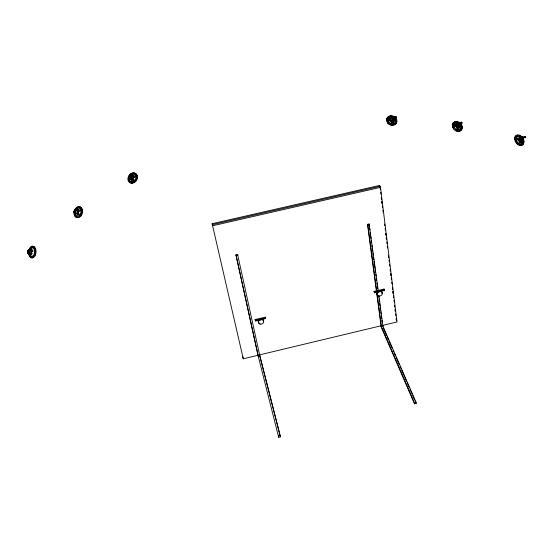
<?xml version="1.0" encoding="UTF-8"?>
<svg xmlns="http://www.w3.org/2000/svg" width="553" height="553" viewBox="0 0 553 553"><rect width="100%" height="100%" fill="white"/><g stroke="black" fill="none" stroke-linecap="round" stroke-linejoin="round"><path stroke-width="0.83" d="M81.975 209.497L81.747 209.656M131.649 175.958L132.285 178.28L131.566 177.983L132.409 177.084L132.706 177.575L132.285 178.28M457.587 125.358L458.409 126.07L457.677 126.526M29.606 249.735L29.503 250.246M29.026 252.735L29.115 251.103M30.533 249.562L31.224 249.783A2.35 1.389 -84.6 0 1 31.901 251.712L31.694 252.901A2.35 1.389 -84.6 0 1 30.83 254.11M136.854 176.013C137.635 176.096 136.128 175.591 136.902 175.889M79.328 216.451L79.349 216.403M76.68 209.649A2.233 1.597 -73.9 0 1 77.109 209.559L77.89 209.836A2.233 1.597 -73.9 0 1 78.478 211.716L78.125 212.815A2.233 1.597 -73.9 0 1 76.577 213.942M33.56 256.267A5.177 3.055 -84.6 0 0 34.708 254.228L35.026 252.949M391.676 118.701L391.787 118.266L391.994 118.708M457.656 124.148L457.836 126.575M387.183 120.416L386.83 120.409M128.669 179.953A4.728 3.816 -60.6 0 1 128.635 177.651L129.665 175.425A4.728 3.816 -60.6 0 1 131.469 173.884L131.821 173.587L131.531 173.891M131.635 175.432A2.143 1.735 -60.6 0 1 132.112 175.398L132.941 175.736A2.143 1.735 -60.6 0 1 133.439 177.582L132.976 178.584A2.143 1.735 -60.6 0 1 131.206 179.497L130.377 179.151A2.143 1.735 -60.6 0 1 130.073 178.799M519.806 144.955L519.509 144.623M74.607 214.813L74.69 214.827M79.383 216.216A4.915 3.512 -73.9 0 0 80.904 214.419L81.402 213.251M74.766 210.928L75.27 209.753A2.544 0.581 -59.8 0 1 75.485 209.628M133.681 181.992A4.728 3.816 -60.6 0 0 135.478 180.451L136.107 179.4M390.404 123.651A2.399 2.364 -48.2 0 1 389.927 123.927L388.13 122.386A4.631 3.961 27.5 0 1 387.66 118.28L389.125 116.807A4.631 3.961 27.5 0 1 390.162 116.42M34.901 248.705L34.957 249.133M453.163 124.591A4.777 3.767 44.1 0 1 453.515 123.637L454.967 122.344A4.777 3.767 44.1 0 1 457.082 122.116M460.656 129.837L461.278 129.077A2.461 1.306 83.6 0 0 461.181 128.524M515.603 137.711A4.991 3.436 56.8 0 1 515.956 136.785L516.55 136.086M521.963 141.229L522.232 140.911A2.267 1.562 56.8 0 0 522.398 140.49M76.556 208.509L76.694 208.35A1.002 0.359 -44.3 0 1 76.915 208.315M522.385 144.174L522.986 143.483A4.991 3.436 56.8 0 0 523.269 140.282M30.913 252.389L31.68 251.546M457.808 125.987L458.409 126.07M392.36 120.554L392.243 119.531M393.771 120.989L393.383 121.273A2.399 2.108 -78.9 0 0 393.674 123.354M393.356 124.418A4.631 3.961 27.5 0 0 394.393 124.031L395.25 123.402M76.991 212.283L77.966 211.571M458.319 127.487A2.171 1.714 44.1 0 0 459.28 127.39L459.944 126.803A2.171 1.714 44.1 0 0 460.137 125.89M131.566 177.983L132.679 177.416M280.122 435.564L278.408 435.985L278.684 437.264L280.399 436.842L280.122 435.564L259.834 355.849L237.603 254.415L235.944 254.795L258.03 355.247L243.272 358.786L242.739 356.491M376.89 292.592L381.446 326.712L414.328 402.543L416.015 402.135L416.16 403.427L414.48 403.842L380.533 325.454M382.565 325.427L397.019 321.964L380.505 187.343L379.482 185.442L212.131 223.709L243.272 358.786M259.834 355.849L258.279 356.222L235.944 254.795M381.446 326.712L382.973 326.346L416.015 402.135M255.147 319.565L265.322 317.159L265.675 318.597L255.493 321.01L255.147 319.565L255.493 321.01M374.105 291.403L384.1 289.039L384.432 289.758L384.522 290.449L374.519 292.82L374.105 291.403L374.519 292.82M255.348 320.325L265.537 317.913M374.429 292.129L384.432 289.758M376.372 290.837L367.489 224.345L369.114 223.972L378.224 290.519M236.172 255.693L237.838 255.313L237.603 254.415M367.489 224.345L367.897 225.195L369.528 224.822M212.359 224.67L379.959 186.333L380.381 189.755M380.505 187.343L212.608 225.769L212.131 223.709M516.744 138.354L524.928 136.494L525.329 136.957L525.35 137.586L517.159 139.446L516.744 138.354L517.159 139.446M517.138 138.817L525.329 136.957M519.191 140.967L521.327 140.483M459.28 122.655L461.637 122.123L462.011 123.16L454.137 124.937L453.819 124.501L453.771 123.9L457.704 123.015M453.771 123.9L454.096 124.328L458.029 123.443M459.605 123.091L461.969 122.559M453.819 124.501L455.389 124.148M456.163 126.409L459.578 125.635M393.95 118.079L388.579 119.282L388.324 118.867L388.254 118.273L391.324 117.589M394.393 116.904L395.92 116.559L396.252 117.561L395.92 116.559M388.254 118.273L388.51 118.688L393.121 117.658M394.655 117.319L396.19 116.973M388.324 118.867L389.851 118.522M390.618 120.713L394.621 119.821A2.094 1.804 -33.5 0 0 394.503 119.358M462.025 127.301L462.052 126.934M30.104 254.214L30.47 254.242M131.586 182.455L129.755 181.709A4.728 3.816 -60.6 0 1 129.091 180.935M133.57 173.435L134.559 173.663M131.49 173.407L131.351 173.808M457.027 122.006L456.909 121.923M520.083 139.771L520.622 139.957M30.484 256.71L31.224 257.117M79.597 207.416L80.399 207.88M390.902 120.92L391.358 121.225M452.679 125.731L452.72 125.787M459.28 123.036L460.974 124.84M458.555 123.796A2.171 1.714 44.1 0 1 459.038 124.066L459.467 124.432M394.607 117.582L395.416 118.453A4.631 3.961 27.5 0 1 396.245 120.526M521.472 137.967L522.163 138.921A2.571 0.442 67.6 0 0 522.274 139.093M525.35 137.586L524.928 136.494M462.011 123.16L461.637 122.123M457.753 123.616L458.354 127.84M76.922 210.147L77.662 212.518M30.657 250.143L31.507 252.576M392.153 118.01L392.824 122.109M522.17 137.96L522.834 139.086A2.571 0.442 67.6 0 1 522.848 139.363M515.693 139.971A4.991 3.436 56.8 0 0 516.129 141.153L516.785 142.273M384.522 290.449L384.1 289.039M383.429 328.261L386.533 335.381M387.218 336.964L388.254 339.335M388.946 340.918L392.042 348.037M393.079 350.415L393.764 351.998M394.455 353.581L395.492 355.952M396.176 357.535L399.28 364.655M399.971 366.238L401.001 368.609M401.692 370.192L406.517 381.273M407.202 382.856L409.268 387.605M409.96 389.188L412.026 393.93M412.718 395.513L414.785 400.261M415.476 401.844L416.16 403.427M260.387 319.046L260.587 319.807M280.399 436.842L259.544 354.888L381.045 325.786L376.6 292.544M257.788 354.425L278.684 437.264M265.322 317.159L265.675 318.597M367.897 225.195L376.662 290.885M378.909 295.634L382.973 326.346M369.114 223.972L369.459 226.53M369.68 228.237L369.909 229.937M370.247 232.495L370.586 235.053M370.814 236.76L371.035 238.467M371.381 241.025L371.602 242.726M371.941 245.283L372.169 246.991M372.397 248.698L372.736 251.256M372.957 252.956L373.303 255.514M373.524 257.221L373.863 259.779M374.091 261.486L374.429 264.044M374.658 265.744L374.996 268.302M375.224 270.009L375.563 272.567M375.784 274.274L376.012 275.975M376.351 278.532L376.579 280.24M376.918 282.797L377.146 284.505M377.367 286.205L377.706 288.763M378.611 295.585L378.84 297.293M379.068 298.993L379.406 301.551M379.628 303.258L379.966 305.816M380.194 307.523L380.533 310.081M380.761 311.781L380.989 313.489M381.328 316.046L381.667 318.604M381.888 320.311L382.116 322.012M380.699 192.326L380.906 194.041M381.328 197.469L381.542 199.177M381.86 201.748L382.068 203.463M382.386 206.034L382.593 207.748M382.911 210.313L383.118 212.027M384.598 224.02L384.805 225.735M385.123 228.306L385.33 230.02M385.752 233.442L385.966 235.156M386.277 237.728L386.492 239.442M386.81 242.007L387.017 243.721M387.335 246.292L387.542 248.007M388.489 255.714L388.704 257.428M389.015 260L389.229 261.714M389.547 264.279L389.754 265.993M390.701 273.7L390.916 275.415M391.227 277.986L391.441 279.7M391.759 282.272L391.966 283.986M392.388 287.408L392.595 289.122M392.913 291.694L393.128 293.408M393.439 295.973L393.653 297.687M393.964 300.258L394.178 301.973M395.125 309.68L395.34 311.394M395.651 313.966L395.865 315.68M396.176 318.245L396.494 320.816M381.287 197.386L381.501 199.101M381.812 201.665L382.026 203.38M385.711 233.359L385.918 235.073M386.236 237.645L386.45 239.352M388.448 255.631L388.662 257.339M390.135 269.332L390.342 271.046M390.66 273.617L390.874 275.332M392.347 287.318L392.554 289.032M392.872 291.604L393.086 293.318M394.559 305.304L394.766 307.019M395.084 309.59L395.291 311.304M396.245 319.012L396.453 320.726M379.482 185.442L379.697 187.156M414.328 402.543L414.48 403.842M388.51 118.688L388.579 119.282M454.096 124.328L454.137 124.937M521.258 138.513L521.375 141.789M381.121 291.113A2.703 2.143 -23.6 0 1 381.874 293.615M377.367 294.68A2.703 2.143 -23.6 0 1 377.927 291.514M522.785 138.748A2.295 1.846 -37.7 0 1 523.408 140.517M521.396 142.439A2.295 1.846 -37.7 0 1 519.205 140.704A2.295 1.846 -37.7 0 1 521.811 138.457M520.449 142.031A2.288 1.839 -37.7 0 1 518.832 140.752A2.288 1.839 -37.7 0 1 519.806 138.561M459.757 126.955A2.177 1.818 -36.4 0 1 456.999 127.695A2.177 1.818 -36.4 0 1 456.453 125.234A2.177 1.818 -36.4 0 1 459.121 124.072M456.985 127.384A2.171 1.811 -36.4 0 1 455.838 125.973A2.171 1.811 -36.4 0 1 456.743 124.1M394.607 120.312A2.094 1.804 -33.5 0 1 391.959 122.123A2.094 1.804 -33.5 0 1 390.867 119.572A2.094 1.804 -33.5 0 1 393.895 118.646M392.042 121.743A2.094 1.804 -33.5 0 1 390.377 119.807A2.094 1.804 -33.5 0 1 392.678 117.955M262.392 319.226A2.724 2.177 -15.7 0 1 263.518 321.127M259.91 323.339A2.724 2.177 -15.7 0 1 258.769 322.793M258.396 322.344A2.724 2.177 -15.7 0 1 258.638 320.118M521.313 136.785A2.039 1.41 56.8 0 1 522.557 137.379M522.903 137.773A2.039 1.41 56.8 0 1 523.421 139.204M521.59 136.957A2.039 1.41 56.8 0 1 522.412 137.469M522.758 137.863A2.039 1.41 56.8 0 1 523.276 139.294M520.974 137.566A4.078 2.806 56.8 0 1 521.444 143.676A4.078 2.806 56.8 0 1 516.308 139.674A4.078 2.806 56.8 0 1 520.179 136.944M519.419 139.798A1.839 1.265 56.8 0 1 519.226 138.526M519.578 137.932A1.839 1.265 56.8 0 1 520.594 137.801M521.334 138.264A1.839 1.265 56.8 0 1 522.115 139.909A1.839 1.265 56.8 0 1 521.431 141.056M521.12 136.667A2.267 1.562 56.8 0 1 522.495 137.324M522.882 137.766A2.267 1.562 56.8 0 1 523.415 139.847M520.705 141.381A2.267 1.562 56.8 0 0 521.597 141.416A2.592 1.797 -73.6 0 0 521.361 141.962M518.873 138.291A2.267 1.562 56.8 0 0 519.108 139.861A2.599 2.454 9.9 0 0 517.636 139.895M520.56 137.4A2.267 1.562 56.8 0 1 521.03 137.621M522.163 138.921A2.267 1.562 56.8 0 1 522.357 139.46M522.232 140.911A2.571 0.975 -89.4 0 1 522.343 140.987M522.986 143.186A2.571 0.975 -89.4 0 1 522.986 143.483M521.59 144.589A2.592 1.797 -73.6 0 1 521.465 144.388M521.175 142.826A2.592 1.797 -73.6 0 1 521.216 142.536M514.974 138.623A5.682 3.912 56.8 0 1 519.308 135.139A5.682 3.912 56.8 0 1 524.009 141.658A5.682 3.912 56.8 0 1 519.661 145.114M519.626 144.499A4.991 3.436 56.8 0 1 517.629 143.241A2.578 2.406 -70.7 0 0 517.905 143.179M519.302 135.734A4.991 3.436 56.8 0 1 520.338 136.225M519.585 141.672A2.578 2.406 -70.7 0 1 519.295 142.19M516.129 141.153A2.599 2.454 9.9 0 1 516.267 140.911M516.855 140.289A2.599 2.454 9.9 0 1 517.096 140.13M516.302 137.165A2.62 1.929 7 0 1 515.956 136.785M520.297 142.059A1.016 0.885 -69.3 0 1 520.484 142.031A1.016 0.802 -70.7 0 1 520.677 142.321M521.209 137.621A2.585 0.505 41.9 0 1 521.106 137.469M521.099 136.937A2.585 0.505 41.9 0 1 521.196 136.95M516.288 138.637A1.03 0.843 5.4 0 1 516.737 138.291M520.732 142.508A1.016 0.802 -70.7 0 1 520.732 142.909M516.779 139.335A1.03 0.919 5.9 0 1 516.426 139.114M519.488 139.577A0.712 0.491 56.8 0 1 519.55 139.287M520.318 139.315A0.712 0.491 56.8 0 1 520.359 140.407M458.935 123.644A3.899 3.076 44.1 0 1 459.626 129.499A3.899 3.076 44.1 0 1 453.978 126.388A3.899 3.076 44.1 0 1 458.057 123.16M458.893 124.37A1.756 1.383 44.1 0 1 459.785 126.049A1.756 1.383 44.1 0 1 458.72 127.162M457.684 124.024A1.756 1.383 44.1 0 1 458.499 124.155M457.552 129.679A0.975 0.906 -66.4 0 1 458.188 128.13A0.975 0.843 -71.5 0 1 458.527 128.545M456.225 125.254A2.171 1.714 44.1 0 1 456.419 124.335A2.489 1.887 -10.8 0 1 456.142 124.411M459.239 129.561A2.475 1.97 -76.7 0 1 459.094 129.049M459.052 128.496A2.475 1.97 -76.7 0 1 459.28 127.39M452.776 126.837A5.433 4.286 44.1 0 1 455.803 121.501A5.433 4.286 44.1 0 1 462.059 125.884A5.433 4.286 44.1 0 1 459.004 131.206M457.753 131.165A5.433 4.286 44.1 0 1 456.474 130.791M458.803 130.612A4.777 3.767 44.1 0 1 457.697 130.57M456.578 130.245A4.777 3.767 44.1 0 1 455.513 129.651A2.475 2.399 -60.7 0 0 456.031 129.437M453.101 125.655A4.777 3.767 44.1 0 0 453.833 127.861A2.489 2.357 -20.9 0 1 454.089 127.363M460.096 126.858A2.461 1.306 83.6 0 1 460.248 126.934M457.324 127.356A2.475 2.399 -60.7 0 1 456.868 128.683M456.488 129.105A2.475 2.399 -60.7 0 1 456.273 129.284M454.912 126.596A2.489 2.357 -20.9 0 1 455.99 126.243M453.66 123.817A2.489 1.887 -10.8 0 1 453.515 123.637M454.967 122.344A2.475 1.224 8.7 0 1 455.25 122.4M456.619 123.036A2.475 1.224 8.7 0 1 456.896 123.312M457.649 123.278A0.975 0.408 16.3 0 1 457.151 123.029M458.161 129.775A0.975 0.843 -71.5 0 1 457.829 129.927M459.038 124.066A2.468 0.788 33 0 1 458.734 123.609M453.75 125.572A0.982 0.816 -15.5 0 1 453.93 125.261M460.891 125.22A2.461 0.823 59.6 0 1 460.822 125.296M455.575 125.337A0.982 0.885 -19.3 0 1 454.905 126.008M390.667 120.008A1.7 1.459 27.5 0 1 390.701 118.86M392.893 118.363A1.7 1.459 27.5 0 1 393.259 118.612M393.556 118.93A1.7 1.459 27.5 0 1 393.86 119.69M391.828 123.54A0.947 0.912 -59 0 1 392.36 122.13A0.94 0.878 -70.1 0 1 392.893 122.835M394.801 120.879A2.385 1.59 76.3 0 0 394.054 120.609A2.101 1.797 27.5 0 0 393.847 118.736A2.385 1.134 50.7 0 0 394.047 118.854M395.789 122.31A2.385 1.59 76.3 0 1 395.865 122.572M394.393 124.031A2.399 2.108 -78.9 0 1 394.185 123.9M386.692 120.319A5.274 4.514 27.5 0 1 390.812 115.743A5.274 4.514 27.5 0 1 396.708 119.724A5.274 4.514 27.5 0 1 393.591 124.978M390.964 124.916A5.274 4.514 27.5 0 1 387.632 122.669M392.222 124.529A4.631 3.961 27.5 0 1 391.047 124.363M392.478 116.469A4.631 3.961 27.5 0 1 393.605 116.904A2.385 0.995 23 0 0 393.418 116.918M392.789 117.609A2.385 0.995 23 0 1 392.768 117.478M392.976 117.07A2.385 0.995 23 0 1 393.245 116.953M395.416 118.453A2.385 1.134 50.7 0 1 395.388 118.605M391.393 121.494A2.399 2.364 -48.2 0 1 390.978 123.063M388.13 122.386A2.399 2.233 -50.7 0 1 388.33 121.874M388.469 121.639A2.399 2.233 -50.7 0 1 388.635 121.418M388.821 121.218A2.399 2.233 -50.7 0 1 390.536 120.526A2.101 1.797 27.5 0 1 390.328 118.66A2.406 1.783 -28.5 0 1 390.072 118.764M387.791 118.439A2.406 1.783 -28.5 0 1 387.66 118.28M389.125 116.807A2.392 1.265 -3.8 0 1 389.388 116.835M389.886 116.939A2.392 1.265 -3.8 0 1 390.107 117.008M387.957 120.001A0.947 0.767 -35.9 0 1 388.178 119.697M389.208 119.434A0.947 0.767 -35.9 0 1 389.568 119.738A0.947 0.83 -43.6 0 1 388.987 120.464M28.887 253.875A2.115 1.251 -84.6 0 1 27.65 251.947A2.115 1.251 -84.6 0 1 28.943 249.673M29.088 253.889A2.115 1.251 -84.6 0 1 27.85 251.968A2.115 1.251 -84.6 0 1 29.143 249.686M29.565 252.375A4.23 2.495 -84.6 0 1 33.187 248.069A4.23 2.495 -84.6 0 1 33.65 255.023A4.23 2.495 -84.6 0 1 29.634 253.454M29.544 251.097A1.908 1.127 -84.6 0 1 31.265 250.357A1.908 1.127 -84.6 0 1 31.231 253.26A1.908 1.127 -84.6 0 1 29.523 252.991M29.081 254.131A2.35 1.389 -84.6 0 1 27.719 251.677A2.35 1.389 -84.6 0 1 29.503 249.486M29.489 253.696A2.35 1.389 -84.6 0 0 29.772 254.027A2.668 0.677 64.3 0 0 29.744 254.138M29.53 250.385A2.35 1.389 -84.6 0 1 30.166 249.693M31.901 251.712A2.682 2.482 -53.5 0 1 32.966 251.145M34.127 251.11A2.682 2.482 -53.5 0 1 34.41 251.186M34.708 254.228A2.668 2.364 54.4 0 1 34.438 254.29M32.274 253.613A2.668 2.364 54.4 0 1 31.694 252.901M33.906 246.728A5.896 3.477 -84.6 0 1 34.618 247.564M32.924 257.56A5.896 3.477 -84.6 0 1 28.569 252.514A5.896 3.477 -84.6 0 1 33.076 246.251M35.06 250.295A5.177 3.055 -84.6 0 0 33.678 247.371A2.717 1.901 -39.8 0 1 33.491 247.889M32.814 256.882A5.177 3.055 -84.6 0 1 32.019 257.173M29.378 254.981A5.177 3.055 -84.6 0 1 28.991 252.458M29.945 248.677A5.177 3.055 -84.6 0 1 31.348 247.156M31.5 249.693A2.717 1.901 -39.8 0 1 31.224 249.783M32.357 250.26A1.065 0.843 -40.5 0 1 32.572 249.693M31.652 254.691A1.058 0.753 49.6 0 1 31.673 254.339M30.698 254.435A2.689 1.624 51.1 0 1 30.92 254.643M30.664 248.988A2.696 0.968 -48.8 0 1 30.871 248.539M32.862 250.53A1.065 0.926 -44.2 0 1 32.675 250.481M74.379 212.829A2.005 1.438 -73.9 0 1 74.226 210.935A2.233 1.597 -73.9 0 1 75.581 209.352M75.443 209.518A2.005 1.438 -73.9 0 0 74.226 210.935A2.233 1.597 -73.9 0 0 74.399 213.029M74.351 212.47A2.005 1.438 -73.9 0 1 74.876 210.085M75.215 209.767A2.005 1.438 -73.9 0 1 75.595 209.559M75.789 210.181A4.016 2.869 -73.9 0 1 80.773 209.781A4.016 2.869 -73.9 0 1 78.125 215.96A4.016 2.869 -73.9 0 1 75.381 211.142M79.252 209.331A2.571 1.915 -22.8 0 1 78.733 209.601M78.173 209.787A2.571 1.915 -22.8 0 1 77.89 209.836M75.498 213.334A2.233 1.597 -73.9 0 0 75.796 213.672A2.53 1.058 71.3 0 0 75.706 213.776M76.259 209.877A2.233 1.597 -73.9 0 0 75.561 210.693A2.544 0.581 -59.8 0 0 75.63 210.479M78.478 211.716A2.558 2.419 -23.1 0 1 80.15 211.301M80.904 214.419A2.537 2.399 50.4 0 1 80.344 214.446M80.061 214.405A2.537 2.399 50.4 0 1 79.514 214.239M79.017 213.949A2.537 2.399 50.4 0 1 78.125 212.815M77.441 217.585A5.599 4.002 -73.9 0 1 73.95 213.161A5.599 4.002 -73.9 0 1 77.323 206.967A5.599 4.002 -73.9 0 1 81.975 209.276M82.217 210.589A5.599 4.002 -73.9 0 1 82.183 211.999M81.305 214.744A5.599 4.002 -73.9 0 1 79.57 216.79M81.049 208.633A4.915 3.512 -73.9 0 1 81.491 209.615M75.789 216.32A4.915 3.512 -73.9 0 1 74.489 212.186A2.537 0.539 -85.6 0 0 74.537 212.324M75.968 208.737A4.915 3.512 -73.9 0 1 78.685 207.271M79.072 210.237A1.009 0.836 -20.5 0 0 79.038 210.416A1.009 0.906 -20.1 0 0 79.722 210.755M77.779 214.882A1.002 0.809 51.5 0 1 77.835 214.163A1.002 0.892 49.7 0 1 78.892 214.571M80.745 210.195A1.009 0.906 -20.1 0 1 80.489 210.506M77.13 214.619A2.551 1.839 54.8 0 1 77.275 214.868M77.102 209.407A2.551 1.147 -37.7 0 1 77.13 209.234M77.261 208.861A2.551 1.147 -37.7 0 1 77.365 208.661M133.363 181.432A0.961 0.85 51.9 0 1 132.996 181.391M132.285 180.534A0.961 0.85 51.9 0 1 132.478 179.849A0.961 0.906 45.9 0 1 133.349 180.195M129.886 178.356A2.143 1.735 -60.6 0 1 129.872 177.313A2.433 0.906 -77.5 0 1 129.637 177.658M130.715 175.902A2.143 1.735 -60.6 0 1 131.158 175.598M133.439 177.582A2.454 2.323 9 0 1 134.808 177.347M135.478 180.451A2.447 2.385 39.2 0 1 135.195 180.451M134.386 180.243A2.447 2.385 39.2 0 1 134.137 180.112M133.902 179.96A2.447 2.385 39.2 0 1 132.976 178.584M132.658 182.995A5.378 4.348 -60.6 0 1 127.971 178.515A5.378 4.348 -60.6 0 1 133.308 172.799A5.378 4.348 -60.6 0 1 137.047 178.287M134.946 181.813A5.378 4.348 -60.6 0 1 133.847 182.559M136.473 175.951A4.728 3.816 -60.6 0 0 135.402 174.188A2.454 1.866 -4.7 0 1 135.215 174.603M133.778 175.619A2.454 1.866 -4.7 0 1 132.941 175.736M129.755 181.709A2.433 1.383 78.2 0 1 129.679 181.156M130.114 179.372A2.433 1.383 78.2 0 1 130.377 179.151M128.704 177.79A2.433 0.906 -77.5 0 1 128.635 177.651M130.397 176.117A2.44 0.843 -50.6 0 1 130.335 176.303M129.665 175.425A2.44 0.843 -50.6 0 1 129.817 175.363M131.206 179.497A2.447 2.005 57.6 0 1 131.835 180.727M131.884 180.997A2.447 2.005 57.6 0 1 131.891 181.522M134.296 175.972A0.968 0.809 0.8 0 0 134.061 176.414A0.968 0.871 5.8 0 0 135.457 176.677M386.658 120.519L387.059 120.616L386.658 120.519M79.708 216.617L79.708 216.617M391.918 125.013L392.326 125.116L391.918 125.013M76.556 207.665L76.57 207.61M76.95 207.769L76.95 207.769M457.29 131.033L457.656 131.234L457.29 131.033M390.943 116.213L391.469 115.978L390.943 116.213M396.225 120.734L396.612 120.886L396.238 120.685M514.705 138.831L515.016 139.121L514.705 138.831M519.101 144.927L519.412 145.218L519.122 144.886M29.053 255.154L29.053 255.154M29.551 255.189L29.565 255.133M34.03 256.557L34.044 256.502M461.575 127.273L461.942 127.48L461.575 127.273M128.22 180.084L128.856 180.313L128.241 180.029M133.584 182.269L133.937 182.186A4.728 3.816 -60.6 0 0 135.692 174.347A4.728 3.816 -60.6 0 0 128.925 177.79A4.728 3.816 -60.6 0 0 133.95 182.165L133.598 182.214M134.234 182.393L133.874 182.531L134.234 182.393M35.33 248.891L35.344 248.836M30.367 247.433L30.367 247.433M30.864 247.468L30.864 247.468M518.755 135.547L519.094 135.817L518.755 135.547M519.122 135.319L519.454 135.589L519.143 135.278M523.186 141.686L523.525 141.955L523.186 141.686M523.553 141.45L523.885 141.72L523.567 141.409M378.743 295.966A2.703 2.143 -23.6 0 0 382.413 293.18A2.703 2.143 -23.6 0 0 378.259 292.233A2.703 2.143 -23.6 0 0 378.743 295.966M260.104 324.099A2.73 2.184 -15.7 0 0 263.698 321.314A2.73 2.184 -15.7 0 0 259.322 320.401A2.73 2.184 -15.7 0 0 260.104 324.099M515.147 138.997A4.998 3.436 56.8 0 0 521.223 144.817A4.998 3.436 56.8 0 0 520.974 137.234A4.998 3.436 56.8 0 0 515.147 138.997M514.608 138.817A5.689 3.912 56.8 0 0 521.527 145.446A5.689 3.912 56.8 0 0 521.244 136.819A5.689 3.912 56.8 0 0 514.608 138.817M453.073 126.996A4.777 3.767 44.1 0 0 460.407 130.086A4.777 3.767 44.1 0 0 457.988 122.697A4.777 3.767 44.1 0 0 453.073 126.996M452.52 127.059A5.44 4.286 44.1 0 0 460.87 130.577A5.44 4.286 44.1 0 0 458.112 122.165A5.44 4.286 44.1 0 0 452.52 127.059M388.787 122.019A3.781 3.235 27.5 0 0 395.112 122.178A3.781 3.235 27.5 0 0 391.4 117.056A3.781 3.235 27.5 0 0 388.787 122.019M387.978 122.621A4.631 3.968 27.5 0 0 395.734 122.821A4.631 3.968 27.5 0 0 391.192 116.552A4.631 3.968 27.5 0 0 387.978 122.621M387.487 122.897A5.274 4.514 27.5 0 0 396.314 123.125A5.274 4.514 27.5 0 0 391.144 115.985A5.274 4.514 27.5 0 0 387.487 122.897M34.687 255.431A5.184 3.055 -84.6 0 0 33.443 246.991A5.184 3.055 -84.6 0 0 29.572 253.792A5.184 3.055 -84.6 0 0 34.687 255.431M34.984 255.901A5.896 3.477 -84.6 0 0 33.567 246.292A5.896 3.477 -84.6 0 0 29.164 254.027A5.896 3.477 -84.6 0 0 34.984 255.901M31.604 252.445A0.74 0.435 -84.6 0 0 31.417 251.242A0.74 0.435 -84.6 0 0 30.864 252.216A0.74 0.435 -84.6 0 0 31.604 252.445M77.641 212.995A1.811 1.293 -73.9 0 0 77.413 210.036A1.811 1.293 -73.9 0 0 75.526 212.248A1.811 1.293 -73.9 0 0 77.641 212.995M80.593 215.559A4.915 3.512 -73.9 0 0 79.991 207.52A4.915 3.512 -73.9 0 0 74.855 213.513A4.915 3.512 -73.9 0 0 80.593 215.559M80.89 216.029A5.599 4.002 -73.9 0 0 80.206 206.877A5.599 4.002 -73.9 0 0 74.358 213.693A5.599 4.002 -73.9 0 0 80.89 216.029M77.779 212.407A0.705 0.505 -73.9 0 0 77.69 211.253A0.705 0.505 -73.9 0 0 76.957 212.117A0.705 0.505 -73.9 0 0 77.779 212.407M133.467 181.26A3.857 3.118 -60.6 0 0 134.884 174.879A3.857 3.118 -60.6 0 0 129.361 177.693A3.857 3.118 -60.6 0 0 133.467 181.26M132.084 178.951A1.735 1.403 -60.6 0 0 132.72 176.075A1.735 1.403 -60.6 0 0 130.232 177.34A1.735 1.403 -60.6 0 0 132.084 178.951M134.102 182.732A5.385 4.348 -60.6 0 0 136.093 173.829A5.385 4.348 -60.6 0 0 128.393 177.748A5.385 4.348 -60.6 0 0 134.102 182.732"/></g></svg>
